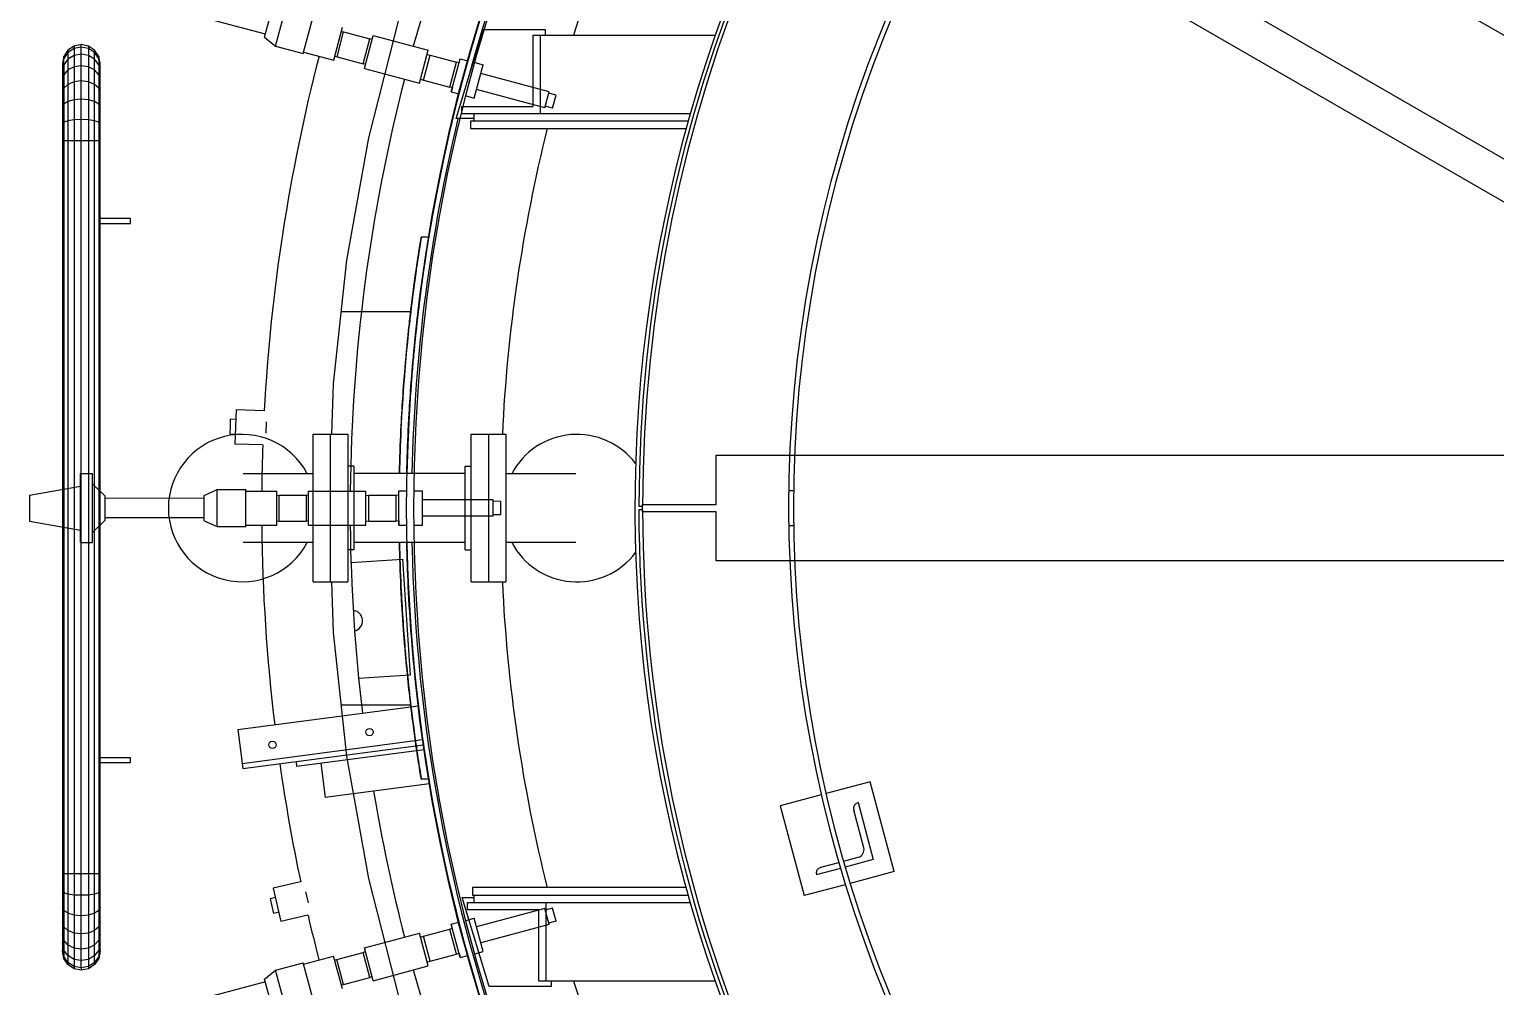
# Model space of a CAD drawing. Header units: metres. Extents: x 0 to 63075, y 0 to 44550.
# Drawn here: x 53695.8 to 53980.2, y 40277.9 to 40463.6 of the extents above; entities that cross this region are included whole.
import ezdxf

# ---------------------------------------------------------------- set-up
doc = ezdxf.new("R2010")
doc.units = ezdxf.units.M
doc.header["$LTSCALE"] = 75
for name, color, linetype in [('GSB', 7, 'Continuous'), ('ML6', 1, 'Continuous'), ('SL1', 8, 'Continuous')]:
    doc.layers.add(name, color=color, linetype=linetype)

# ---------------------------------------------------------------- blocks, each defined once
blk = doc.blocks.new('A$C6bae614f')
at = {"layer": 'SL1'}
for p, q in [((374122.6, 43825.2), (372953.7, 44500.1)), ((374098.5, 43783.3), (372929.5, 44458.3)), ((372038.1, 44266.4), (371914.3, 44299.3)), ((372037.1, 44262.6), (372045.5, 44294.2)), ((372051.2, 44251), (372063.6, 44297.1)), ((372087, 44241.4), (372099.4, 44287.5)), ((372126.3, 44232.8), (372137.7, 44275.3)), ((372171.8, 44132.6), (372211.5, 44288.2)), ((373603, 44285.1), (374053.3, 44025)), ((372037.1, 44262.6), (372051.2, 44251)), ((372130.6, 44237.2), (372139.2, 44269.4)), ((372136.3, 44270), (372139.2, 44269.4)), ((372139.2, 44269.4), (372173, 44260.4)), ((372164.4, 44228.1), (372173, 44260.4)), ((372165.9, 44222.2), (372177.3, 44264.7)), ((372175.9, 44259.4), (372173, 44260.4)), ((372177.3, 44264.7), (372248.4, 44245.7)), ((372284.4, 44157.6), (372319.4, 44272.6)), ((372319.4, 44272.6), (372399.4, 44272.6)), ((372383.9, 44265.2), (372618.9, 44265.2)), ((372383.9, 44173.1), (372383.9, 44265.2)), ((372393.4, 44163.6), (372393.4, 44265.2)), ((372399.4, 44272.6), (372399.4, 44265.2)), ((371777.8, 44237.8), (371776, 44228.5)), ((371783.1, 44245.7), (371777.8, 44237.8)), ((371783.1, 44242.8), (371777.8, 44235.1)), ((371777.8, 44235.1), (371777.8, 44237.8)), ((371791, 44251), (371783.1, 44245.7)), ((371791, 44247.9), (371783.1, 44242.8)), ((371783.1, 44245.7), (371783.1, 43064.7)), ((371791, 44238.9), (371783.1, 44234.1)), ((371800.4, 44252.9), (371791, 44251)), ((371791, 44251), (371791, 43059.4)), ((371800.4, 44249.8), (371791, 44247.9)), ((371800.4, 44240.6), (371791, 44238.9)), ((371800.3, 43060.6), (371800.4, 44252.9)), ((371809.7, 44251), (371800.4, 44252.9)), ((371809.7, 44247.9), (371800.4, 44249.8)), ((371809.7, 44238.9), (371800.4, 44240.6)), ((371817.6, 44245.7), (371809.7, 44251)), ((371809.7, 44251), (371809.7, 43059.4)), ((371817.6, 44242.8), (371809.7, 44247.9)), ((371817.6, 44234.1), (371809.7, 44238.9)), ((371822.9, 44237.8), (371817.6, 44245.7)), ((371817.6, 43067.6), (371817.6, 44245.7)), ((371822.9, 44235.1), (371817.6, 44242.8)), ((371824.8, 44228.5), (371822.9, 44237.8)), ((371822.9, 44237.8), (371822.9, 43072.6)), ((372051.2, 44251), (372087, 44241.4)), ((372087.5, 44243.2), (372126.3, 44232.8)), ((372127.7, 44238.2), (372130.6, 44237.2)), ((372130.6, 44237.2), (372164.4, 44228.1)), ((372237, 44203.2), (372248.4, 44245.7)), ((372242.5, 44207.2), (372251.1, 44239.5)), ((372247, 44240.3), (372251.1, 44239.5)), ((372251.1, 44239.5), (372284.9, 44230.4)), ((371776, 44228.5), (371775.9, 43081.9)), ((371777.8, 44235.1), (371776, 44226)), ((371777.8, 44227), (371776, 44218.6)), ((371777.8, 44227), (371777.8, 44235.1)), ((371783.1, 44234.1), (371777.8, 44227)), ((371777.8, 44227), (371777.8, 43072.6)), ((371783.1, 44220.2), (371777.8, 44214)), ((371791, 44224.3), (371783.1, 44220.2)), ((371800.4, 44225.7), (371791, 44224.3)), ((371809.7, 44224.3), (371800.4, 44225.7)), ((371817.6, 44220.2), (371809.7, 44224.3)), ((371822.9, 44227), (371817.6, 44234.1)), ((371822.9, 44214), (371817.6, 44220.2)), ((371824.8, 44226), (371822.9, 44235.1)), ((371824.8, 44218.6), (371822.9, 44227)), ((371824.7, 43091.8), (371824.8, 44226)), ((371824.8, 44226), (371824.8, 44228.5)), ((372167.3, 44227.5), (372164.4, 44228.1)), ((372165.9, 44222.2), (372237, 44203.2)), ((372276.3, 44198.1), (372284.9, 44230.4)), ((372278.2, 44191.9), (372289.7, 44234.8)), ((372288.3, 44229.3), (372284.9, 44230.4)), ((372288.3, 44229.3), (372289.7, 44234.8)), ((372289.7, 44234.8), (372299.5, 44232.2)), ((372289.7, 44234.8), (372299.5, 44232.2)), ((372307.7, 44184), (372319.2, 44227)), ((372308.7, 44229.8), (372319.2, 44227)), ((372308.7, 44229.8), (372319.2, 44227)), ((371777.8, 44214), (371776, 44206.7)), ((371783.1, 44201.6), (371777.8, 44196.7)), ((371791, 44204.9), (371783.1, 44201.6)), ((371800.4, 44206), (371791, 44204.9)), ((371809.7, 44204.9), (371800.4, 44206)), ((371817.6, 44201.6), (371809.7, 44204.9)), ((371822.9, 44196.6), (371817.6, 44201.6)), ((371824.8, 44206.7), (371822.9, 44214)), ((372238.5, 44208.5), (372242.5, 44207.2)), ((372242.5, 44207.2), (372276.3, 44198.1)), ((372279.7, 44197.4), (372276.3, 44198.1)), ((372404.4, 44192.1), (372316.2, 44215.8)), ((371777.8, 44196.7), (371776, 44190.8)), ((371783.1, 44179.4), (371777.8, 44175.9)), ((371791, 44181.6), (371783.1, 44179.4)), ((371800.4, 44182.5), (371791, 44181.6)), ((371809.7, 44181.6), (371800.4, 44182.5)), ((371817.6, 44179.4), (371809.7, 44181.6)), ((371822.9, 44175.9), (371817.6, 44179.4)), ((371824.8, 44190.8), (371822.9, 44196.6)), ((372279.7, 44197.4), (372278.2, 44191.9)), ((372278.2, 44191.9), (372288, 44189.2)), ((372278.2, 44191.9), (372288, 44189.2)), ((372297.2, 44186.8), (372307.7, 44184)), ((372297.2, 44186.8), (372307.7, 44184)), ((372398.9, 44171.5), (372310.7, 44195.2)), ((372398.9, 44171.5), (372404.4, 44192.1)), ((372413.6, 44187.7), (372403.9, 44190.3)), ((372409.1, 44170.8), (372413.6, 44187.7)), ((371777.8, 44175.9), (371776, 44171.9)), ((371824.8, 44171.9), (371822.9, 44175.9)), ((372291.8, 44163.6), (372291.8, 44173.1)), ((372291.8, 44173.1), (372383.9, 44173.1)), ((372586.7, 44163.6), (372291.8, 44163.6)), ((372307.7, 44154), (372307.7, 44163.6)), ((372409.1, 44170.8), (372399.4, 44173.4)), ((371777.8, 44152.8), (371776, 44150.7)), ((371783.1, 44154.6), (371777.8, 44152.8)), ((371791, 44155.7), (371783.1, 44154.6)), ((371800.4, 44156.2), (371791, 44155.7)), ((371809.7, 44155.7), (371800.4, 44156.2)), ((371817.6, 44154.6), (371809.7, 44155.7)), ((371822.9, 44152.8), (371817.6, 44154.6)), ((371824.8, 44150.7), (371822.9, 44152.8)), ((372307.7, 44157.6), (372284.4, 44157.6)), ((372303.1, 44154), (372303.1, 44144.5)), ((372584, 44154), (372303.1, 44154)), ((372303.1, 44144.5), (372581.3, 44144.5)), ((371824.8, 44128.5), (371776, 44128.5)), ((372143.3, 43974.5), (372171.8, 44132.6)), ((371863.9, 44028.5), (371824.8, 44028.5)), ((371863.9, 44022.1), (371863.9, 44028.5)), ((371824.8, 44022.1), (371863.9, 44022.1)), ((372249.1, 44004.3), (372239.4, 44004.3)), ((372126.1, 43814.8), (372143.3, 43974.5)), ((372136.2, 43908.3), (372225.9, 43908.3)), ((372235.6, 43909.3), (372235.5, 43909.3)), ((372123.8, 43749.6), (372126.1, 43814.8)), ((371992.8, 43769), (371992.5, 43759.3)), ((371999.8, 43768.8), (371992.8, 43769)), ((372000.2, 43781.1), (371998.7, 43737.1)), ((372036.6, 43779.8), (372000.2, 43781.1)), ((372039.2, 43751), (372039.7, 43765.6)), ((371992.5, 43759.3), (371992.1, 43749.7)), ((371999.1, 43749.4), (371992.1, 43749.7)), ((372099.7, 43559.1), (372099.7, 43749.6)), ((372099.7, 43749.6), (372144.4, 43749.6)), ((372122, 43559.1), (372122, 43749.6)), ((372144.4, 43749.6), (372144.4, 43559.1)), ((372304, 43559.1), (372304, 43749.6)), ((372304, 43749.6), (372348.7, 43749.6)), ((372326.4, 43749.6), (372326.4, 43559.1)), ((372348.7, 43749.6), (372348.7, 43559.1)), ((372034.6, 43735.9), (371998.7, 43737.1)), ((372152.2, 43708.3), (372144.4, 43708.3)), ((372152.2, 43708.3), (372152.2, 43600.4)), ((372296.2, 43708.3), (372304, 43708.3)), ((372296.2, 43600.4), (372296.2, 43708.3)), ((372620.4, 43722.6), (374078.2, 43722.5)), ((372620.4, 43659.1), (372620.4, 43722.6)), ((371799.2, 43609.9), (371799.2, 43698.8)), ((371799.2, 43698.8), (371815, 43698.8)), ((371815, 43609.9), (371815, 43698.8)), ((372009.4, 43698.8), (372099.7, 43698.8)), ((372296.2, 43698.8), (372152.2, 43698.8)), ((372348.7, 43698.8), (372439, 43698.8)), ((371733.3, 43671.1), (371799.2, 43682.7)), ((371733.3, 43671.1), (371733.3, 43637.5)), ((371831, 43669.9), (371815, 43685.8)), ((371831, 43638.8), (371831, 43669.9)), ((371959.1, 43670.6), (371975.8, 43678.2)), ((371959.1, 43638), (371959.1, 43670.6)), ((371975.8, 43630.4), (371975.8, 43678.2)), ((371975.8, 43678.2), (372012.9, 43678.2)), ((372012.9, 43630.4), (372012.9, 43678.2)), ((372012.9, 43676.3), (372053, 43676.3)), ((372053, 43632.3), (372053, 43676.3)), ((372053, 43670.8), (372056, 43671)), ((372056, 43637.6), (372056, 43671)), ((372056, 43671), (372091, 43671)), ((372091, 43637.6), (372091, 43671)), ((372094, 43670.8), (372091, 43671)), ((372094, 43632.3), (372094, 43676.3)), ((372094, 43676.3), (372167.7, 43676.3)), ((372167.7, 43632.3), (372167.7, 43676.3)), ((372167.7, 43670.8), (372171.9, 43671)), ((372171.9, 43637.6), (372171.9, 43671)), ((372171.9, 43671), (372206.9, 43671)), ((372206.9, 43637.6), (372206.9, 43671)), ((372210.4, 43670.8), (372206.9, 43671)), ((372210.4, 43632.1), (372210.4, 43676.6)), ((372210.4, 43670.8), (372210.4, 43676.6)), ((372210.4, 43676.6), (372220.5, 43676.6)), ((372210.4, 43676.6), (372220.5, 43676.6)), ((372230, 43676.6), (372240.9, 43676.6)), ((372230, 43676.6), (372240.9, 43676.6)), ((372240.9, 43632.1), (372240.9, 43676.6)), ((372720.5, 43676.8), (372714.2, 43676.8)), ((371959.1, 43666.8), (371831, 43667)), ((372332.2, 43665), (372240.9, 43665)), ((372332.2, 43643.7), (372332.2, 43665)), ((372342.2, 43663), (372332.2, 43663.1)), ((372342.2, 43645.6), (372342.2, 43663)), ((372520.4, 43656.7), (372525.1, 43656.7)), ((372525.1, 43651.9), (372520.4, 43651.9)), ((372525.1, 43649.5), (372525.1, 43659.1)), ((372525.1, 43659.1), (372620.4, 43659.1)), ((372620.4, 43649.5), (372525.1, 43649.5)), ((372620.4, 43586), (372620.4, 43649.5)), ((371733.3, 43637.5), (371799.2, 43625.9)), ((371831, 43638.8), (371815, 43622.8)), ((371959.1, 43641.9), (371831, 43641.6)), ((371959.1, 43638), (371975.8, 43630.4)), ((371975.8, 43630.4), (372012.9, 43630.4)), ((372012.9, 43632.3), (372053, 43632.3)), ((372053, 43637.8), (372056, 43637.6)), ((372056, 43637.6), (372091, 43637.6)), ((372094, 43637.8), (372091, 43637.6)), ((372094, 43632.3), (372167.7, 43632.3)), ((372167.7, 43637.8), (372171.9, 43637.6)), ((372171.9, 43637.6), (372206.9, 43637.6)), ((372210.4, 43637.8), (372206.9, 43637.6)), ((372210.4, 43637.8), (372210.4, 43632.1)), ((372210.4, 43632.1), (372220.5, 43632.1)), ((372210.4, 43632.1), (372220.5, 43632.1)), ((372230, 43632.1), (372240.9, 43632.1)), ((372230, 43632.1), (372240.9, 43632.1)), ((372332.2, 43643.7), (372240.9, 43643.7)), ((372342.2, 43645.6), (372332.2, 43645.6)), ((372714.2, 43631.8), (372720.5, 43631.8)), ((371799.2, 43609.9), (371815, 43609.9)), ((372099.7, 43609.9), (372009.4, 43609.9)), ((372152.2, 43600.4), (372144.4, 43600.4)), ((372296.2, 43609.9), (372152.2, 43609.9)), ((372296.2, 43600.4), (372304, 43600.4)), ((372439, 43609.9), (372348.7, 43609.9)), ((372148.6, 43583.9), (372215.1, 43588.2)), ((372215.1, 43588.2), (372224.9, 43438.5)), ((374078.2, 43586), (372620.4, 43586)), ((372099.7, 43559.1), (372144.4, 43559.1)), ((372126.1, 43493.8), (372123.8, 43559.1)), ((372304, 43559.1), (372348.7, 43559.1)), ((372143.3, 43334.1), (372126.1, 43493.8)), ((372224.9, 43438.5), (372158.4, 43434.2)), ((372002.4, 43368.2), (372235.4, 43398.9)), ((372136.1, 43400.3), (372225.8, 43400.3)), ((372242.1, 43348.5), (372235.4, 43398.9)), ((372235.5, 43399.3), (372235.5, 43399.3)), ((372002.4, 43368.2), (372009.1, 43317.8)), ((372241.2, 43354.8), (372008.2, 43324.1)), ((372009.1, 43317.8), (372242.2, 43348.5)), ((371863.9, 43331.9), (371824.8, 43331.9)), ((371863.9, 43325.6), (371863.9, 43331.9)), ((372077.7, 43326.9), (372078.5, 43320.6)), ((372243.1, 43342.2), (372078.5, 43320.6)), ((372171.8, 43176), (372143.3, 43334.1)), ((371824.8, 43325.6), (371863.9, 43325.6)), ((372109.6, 43324.7), (372115.4, 43280.6)), ((372250, 43298.3), (372115.4, 43280.6)), ((372249, 43304.3), (372239.4, 43304.3)), ((372819, 43300.7), (372762.1, 43285.5)), ((372850.1, 43184.8), (372819, 43300.7)), ((372756, 43283.8), (372703.1, 43269.7)), ((372803.5, 43273.9), (372823.2, 43200.3)), ((372703.1, 43269.7), (372734.1, 43153.8)), ((372810.9, 43215.6), (372797.9, 43264.1)), ((372755.3, 43190.4), (372778.5, 43196.6)), ((372784.6, 43198.2), (372803.8, 43203.4)), ((372823.2, 43200.3), (372786.9, 43190.6)), ((371824.7, 43181.9), (371775.9, 43181.9)), ((372211.5, 43020.4), (372171.8, 43176)), ((372780.7, 43188.9), (372749.6, 43180.6)), ((372850.1, 43184.8), (372793.2, 43169.6)), ((371777.8, 43157.6), (371775.9, 43159.7)), ((371783.1, 43155.8), (371777.8, 43157.6)), ((371822.9, 43157.6), (371817.6, 43155.8)), ((371824.7, 43159.7), (371822.9, 43157.6)), ((372083.6, 43171.5), (372048.1, 43163.3)), ((372048.1, 43163.3), (372058.1, 43120.5)), ((372093.6, 43144.4), (372090.3, 43158.6)), ((372581.3, 43164.1), (372305.4, 43164.1)), ((372305.4, 43164.1), (372305.4, 43154.6)), ((372787, 43167.9), (372734.1, 43153.8)), ((371777.8, 43134.5), (371775.9, 43138.5)), ((371791, 43154.6), (371783.1, 43155.8)), ((371800.3, 43154.2), (371791, 43154.6)), ((371809.7, 43154.6), (371800.3, 43154.2)), ((371817.6, 43155.8), (371809.7, 43154.6)), ((371824.7, 43138.5), (371822.9, 43134.5)), ((372050.9, 43151.3), (372044.1, 43149.7)), ((372044.1, 43149.7), (372046.3, 43140.3)), ((372046.3, 43140.3), (372048.5, 43130.9)), ((372292.1, 43151.4), (372307.7, 43151.4)), ((372327.1, 43036.4), (372292.1, 43151.4)), ((372299.1, 43145), (372586.6, 43145)), ((372299.1, 43135.5), (372299.1, 43145)), ((372305.4, 43154.6), (372583.9, 43154.6)), ((372307.7, 43145), (372307.7, 43154.6)), ((372409, 43137.8), (372399.4, 43135.2)), ((372400.7, 43043.4), (372400.7, 43145)), ((372413.5, 43120.9), (372409, 43137.8)), ((371777.8, 43113.7), (371775.9, 43119.6)), ((371783.1, 43131), (371777.8, 43134.5)), ((371791, 43128.7), (371783.1, 43131)), ((371800.3, 43127.9), (371791, 43128.7)), ((371809.7, 43128.7), (371800.3, 43127.9)), ((371817.6, 43131), (371809.7, 43128.7)), ((371822.9, 43134.5), (371817.6, 43131)), ((371824.7, 43119.6), (371822.9, 43113.7)), ((372055.3, 43132.5), (372048.5, 43130.9)), ((372093.1, 43128.6), (372058.1, 43120.5)), ((372278.2, 43116.8), (372288, 43119.4)), ((372278.2, 43116.8), (372288, 43119.4)), ((372297.1, 43121.8), (372307.7, 43124.6)), ((372297.1, 43121.8), (372307.7, 43124.6)), ((372391.2, 43135.5), (372299.1, 43135.5)), ((372319.2, 43081.7), (372307.7, 43124.6)), ((372398.9, 43137.1), (372310.7, 43113.4)), ((372391.2, 43043.4), (372391.2, 43135.5)), ((372404.4, 43116.5), (372398.9, 43137.1)), ((372413.5, 43120.9), (372403.9, 43118.3)), ((371777.8, 43096.4), (371775.9, 43103.7)), ((371783.1, 43108.8), (371777.8, 43113.7)), ((371791, 43105.5), (371783.1, 43108.8)), ((371800.3, 43104.3), (371791, 43105.5)), ((371809.7, 43105.5), (371800.3, 43104.3)), ((371817.6, 43108.8), (371809.7, 43105.5)), ((371822.9, 43113.7), (371817.6, 43108.8)), ((371824.7, 43103.7), (371822.9, 43096.4)), ((372165.9, 43086.4), (372237, 43105.5)), ((372248.4, 43063), (372237, 43105.5)), ((372238.4, 43100.1), (372242.4, 43101.4)), ((372242.4, 43101.4), (372276.2, 43110.5)), ((372251.1, 43069.2), (372242.4, 43101.4)), ((372279.7, 43111.2), (372276.2, 43110.5)), ((372284.9, 43078.2), (372276.2, 43110.5)), ((372289.7, 43073.8), (372278.2, 43116.8)), ((372279.7, 43111.2), (372278.2, 43116.8)), ((372404.4, 43116.5), (372316.2, 43092.9)), ((371777.8, 43083.4), (371775.9, 43091.8)), ((371777.8, 43075.3), (371775.9, 43084.4)), ((371777.8, 43072.6), (371775.9, 43081.9)), ((371783.1, 43090.2), (371777.8, 43096.4)), ((371783.1, 43076.3), (371777.8, 43083.4)), ((371791, 43086.1), (371783.1, 43090.2)), ((371800.3, 43084.6), (371791, 43086.1)), ((371809.7, 43086.1), (371800.3, 43084.6)), ((371817.6, 43090.2), (371809.7, 43086.1)), ((371822.9, 43096.4), (371817.6, 43090.2)), ((371822.9, 43083.4), (371817.6, 43076.3)), ((371824.7, 43091.8), (371822.9, 43083.4)), ((371824.7, 43084.4), (371822.9, 43075.3)), ((371824.7, 43081.9), (371822.9, 43072.6)), ((371824.7, 43084.4), (371824.7, 43091.8)), ((371824.7, 43081.9), (371824.7, 43084.4)), ((372167.3, 43081.1), (372164.3, 43080.5)), ((372177.2, 43043.9), (372165.9, 43086.4)), ((372308.7, 43078.8), (372319.2, 43081.7)), ((372308.7, 43078.8), (372319.2, 43081.7)), ((371783.1, 43067.6), (371777.8, 43075.3)), ((371783.1, 43064.7), (371777.8, 43072.6)), ((371791, 43071.5), (371783.1, 43076.3)), ((371791, 43062.4), (371783.1, 43067.6)), ((371791, 43059.4), (371783.1, 43064.7)), ((371800.3, 43069.8), (371791, 43071.5)), ((371800.3, 43060.6), (371791, 43062.4)), ((371809.7, 43071.5), (371800.3, 43069.8)), ((371809.7, 43062.4), (371800.3, 43060.6)), ((371817.6, 43076.3), (371809.7, 43071.5)), ((371817.6, 43067.6), (371809.7, 43062.4)), ((371817.6, 43064.7), (371809.7, 43059.4)), ((371822.9, 43075.3), (371817.6, 43067.6)), ((371822.9, 43072.6), (371817.6, 43064.7)), ((371817.6, 43067.6), (371817.6, 43064.7)), ((372051.2, 43057.6), (372087, 43067.2)), ((372099.3, 43021.1), (372087, 43067.2)), ((372087.5, 43065.4), (372126.2, 43075.8)), ((372137.6, 43033.3), (372126.2, 43075.8)), ((372127.7, 43070.5), (372130.5, 43071.4)), ((372130.5, 43071.4), (372164.3, 43080.5)), ((372139.2, 43039.2), (372130.5, 43071.4)), ((372173, 43048.2), (372164.3, 43080.5)), ((372177.2, 43043.9), (372248.4, 43063)), ((372247, 43068.3), (372251.1, 43069.2)), ((372251.1, 43069.2), (372284.9, 43078.2)), ((372288.2, 43079.3), (372284.9, 43078.2)), ((372288.2, 43079.3), (372289.7, 43073.8)), ((372289.7, 43073.8), (372299.5, 43076.4)), ((372289.7, 43073.8), (372299.5, 43076.4)), ((371800.3, 43057.5), (371791, 43059.4)), ((371800.3, 43060.6), (371800.3, 43057.5)), ((371809.7, 43059.4), (371800.3, 43057.5)), ((372037.1, 43046), (372051.2, 43057.6)), ((372045.5, 43014.5), (372037.1, 43046)), ((372063.5, 43011.5), (372051.2, 43057.6)), ((372139.2, 43039.2), (372173, 43048.2)), ((372175.8, 43049.2), (372173, 43048.2)), ((372618.8, 43043.4), (372391.2, 43043.4)), ((372407.1, 43043.4), (372407.1, 43036.4)), ((372038.1, 43042.3), (371914.2, 43009.4)), ((372136.2, 43038.6), (372139.2, 43039.2)), ((372407.1, 43036.4), (372327.1, 43036.4))]:
    blk.add_line(p, q, dxfattribs=at)
for centre, radius in [((374370.4, 43654.2), 2150), ((374370.4, 43654.2), 2140.5), ((372172.5, 43365), 4.76), ((372047.2, 43348.5), 4.76)]:
    blk.add_circle(centre, radius, dxfattribs=at)
for centre, radius, start, end in [((374370.4, 43654.2), 2150, 350.9962, 178.8135), ((374370.4, 43654.2), 2143.5, 106.3021, 165.1114), ((374370.4, 43654.2), 2028.5, 107.2423, 162.472), ((374370.4, 43654.2), 1855, 311.9258, 226.0971), ((374370.4, 43654.2), 1850, 90.0718, 179.9244), ((374370.4, 43654.2), 1845.2, 90.072, 179.9242), ((374370.4, 43654.2), 1656.3, 68.3819, 51.6144), ((374370.4, 43654.2), 1650, 68.4144, 51.5819), ((374370.4, 43654.2), 2222.8, 150.5651, 164.4311), ((374370.4, 43654.2), 2337.1, 165.5374, 176.9194), ((374370.4, 43654.2), 2222.8, 165.5651, 179.4311), ((374370.4, 43654.2), 2143.5, 166.4192, 178.8099), ((374370.4, 43654.2), 2028.5, 166.0134, 177.3068), ((374326.6, 43658.7), 2106, 173.455, 173.8659), ((372008, 43654.3), 95.2, 27.8163, 332.18), ((372440.4, 43654.3), 95.2, 37.1746, 152.18), ((374370.4, 43654.2), 2337.1, 177.9982, 179.4587), ((374370.4, 43654.2), 1850, 180.0718, 226.2582), ((374370.4, 43654.2), 1845.2, 180.072, 226.4129), ((374370.4, 43654.2), 2337.1, 180.5374, 186.8754), ((374370.4, 43654.2), 2222.8, 180.5651, 186.8434), ((374370.4, 43654.2), 2150, 181.1828, 218.4366), ((374373.8, 43654), 2153.5, 181.1739, 182.0069), ((374370.4, 43654.2), 2143.5, 181.1864, 218.5746), ((372440.4, 43654.3), 95.2, 207.8163, 322.8217), ((374370.4, 43654.2), 2028.5, 182.6895, 193.9828), ((372150.1, 43508.8), 13.5, 283.0829, 84.4133), ((374370.4, 43654.2), 2337.1, 188.1208, 191.9194), ((373580, 43527.1), 1349.5, 189.2287, 189.5035), ((374370.4, 43654.2), 2222.8, 189.4626, 194.4311), ((372805.6, 43266.2), 8, 104.9981, 194.9981), ((372801.2, 43213), 10, 284.9981, 14.9981), ((372757.4, 43182.6), 8, 104.9981, 194.9981), ((374370.4, 43654.2), 2337.1, 192.9982, 194.4587), ((374370.4, 43654.2), 2222.8, 195.5651, 209.4311), ((374370.4, 43654.2), 2028.5, 197.5242, 221.0447)]:
    blk.add_arc(centre, radius, start, end, dxfattribs=at)
for points, knots in [([(372239.4, 44004.3), (372239.6, 44004.8), (372238, 43995.9), (372235.3, 43978.1), (372233.9, 43969.2), (372232.3, 43958.1), (372230.5, 43945.2), (372228.8, 43932.3), (372226.9, 43917.5), (372225.1, 43901.8), (372222.4, 43878.7), (372219.6, 43850.8), (372217.2, 43820), (372215.6, 43799.5), (372214.3, 43777.8), (372213.2, 43755.5), (372212.3, 43736.8), (372211.7, 43717.7), (372211.3, 43698.8)], [0.192816, 0.192816, 0.192816, 0.192816, 0.2702472, 0.2702472, 0.2702472, 0.3089628, 0.3089628, 0.3089628, 0.3476784, 0.3476784, 0.3476784, 0.404803, 0.404803, 0.404803, 0.442886, 0.442886, 0.442886, 0.474831, 0.474831, 0.474831, 0.474831]), ([(372211.3, 43698.8), (372211.7, 43717.8), (372212.3, 43736.8), (372213.2, 43755.5), (372214.5, 43783.4), (372216.4, 43810.4), (372218.5, 43835.1), (372220.1, 43855), (372221.9, 43873.3), (372223.7, 43889.8), (372224.2, 43893.9), (372224.6, 43897.8), (372225.1, 43901.7), (372227.8, 43925.6), (372230.7, 43946.7), (372233.1, 43963.2), (372235.1, 43977), (372236.7, 43987.4), (372237.8, 43994.3), (372238.7, 43999.8), (372239.2, 44002.9), (372239.4, 44003.9), (372239.4, 44004.2), (372239.4, 44004.3), (372239.4, 44004.3)], [0.5252527, 0.5252527, 0.5252527, 0.5252527, 0.5571563, 0.5571563, 0.5571563, 0.604762, 0.604762, 0.604762, 0.6428465, 0.6428465, 0.6428465, 0.6523676, 0.6523676, 0.6523676, 0.7104433, 0.7104433, 0.7104433, 0.7588397, 0.7588397, 0.7588397, 0.7975568, 0.7975568, 0.7975568, 0.8072361, 0.8072361, 0.8072361, 0.8072361]), ([(372249.1, 44004.3), (372249.2, 44004.8), (372247.6, 43995.9), (372244.9, 43978.1), (372243.5, 43969.2), (372241.9, 43958.1), (372240.1, 43945.2), (372238.4, 43932.3), (372236.5, 43917.5), (372234.7, 43901.8), (372232, 43878.7), (372229.1, 43850.8), (372226.7, 43820), (372225.2, 43799.5), (372223.8, 43777.8), (372222.7, 43755.5), (372221.8, 43736.8), (372221.2, 43717.7), (372220.8, 43698.8)], [0.1942602, 0.1942602, 0.1942602, 0.1942602, 0.2713351, 0.2713351, 0.2713351, 0.3098671, 0.3098671, 0.3098671, 0.3483992, 0.3483992, 0.3483992, 0.4052538, 0.4052538, 0.4052538, 0.4431569, 0.4431569, 0.4431569, 0.4749507, 0.4749507, 0.4749507, 0.4749507]), ([(372238.2, 43996.6), (372237.4, 43992), (372236.4, 43985.4), (372235.1, 43977), (372233.7, 43967.8), (372232.1, 43956.4), (372230.3, 43943.2), (372228.9, 43932.6), (372227.3, 43920.8), (372225.9, 43908.3)], [0.8504878, 0.8504878, 0.8504878, 0.8504878, 0.8875392, 0.8875392, 0.8875392, 0.9276908, 0.9276908, 0.9276908, 0.9600578, 0.9600578, 0.9600578, 0.9600578]), ([(372225.9, 43908.3), (372228.3, 43928.7), (372230.7, 43946.9), (372232.9, 43961.6), (372234.5, 43972.9), (372235.9, 43982.2), (372237, 43989.1), (372237.4, 43992), (372237.8, 43994.4), (372238.2, 43996.5)], [0.0400517, 0.0400517, 0.0400517, 0.0400517, 0.092441, 0.092441, 0.092441, 0.132591, 0.132591, 0.132591, 0.1495705, 0.1495705, 0.1495705, 0.1495705]), ([(372235.5, 43909.3), (372237.9, 43929.3), (372240.4, 43947.1), (372242.5, 43961.6), (372244.1, 43972.9), (372245.5, 43982.2), (372246.6, 43989.1), (372247, 43991.6), (372247.4, 43993.9), (372247.7, 43995.8)], [0.0430691, 0.0430691, 0.0430691, 0.0430691, 0.0943598, 0.0943598, 0.0943598, 0.1343243, 0.1343243, 0.1343243, 0.1492904, 0.1492904, 0.1492904, 0.1492904]), ([(372246.8, 43990.1), (372246.2, 43986.4), (372245.5, 43982), (372244.7, 43977), (372243.3, 43967.8), (372241.7, 43956.4), (372239.9, 43943.2), (372238.5, 43932.9), (372237, 43921.5), (372235.5, 43909.3)], [0.86365716, 0.86365716, 0.86365716, 0.86365716, 0.88570976, 0.88570976, 0.88570976, 0.92567558, 0.92567558, 0.92567558, 0.9570304, 0.9570304, 0.9570304, 0.9570304]), ([(372220.8, 43698.8), (372221.2, 43717.8), (372221.8, 43736.8), (372222.7, 43755.5), (372224.1, 43783.4), (372225.9, 43810.4), (372228, 43835.1), (372229.7, 43855), (372231.5, 43873.3), (372233.3, 43889.8), (372233.8, 43893.9), (372234.2, 43897.8), (372234.7, 43901.7), (372235.4, 43908.4), (372236.2, 43914.8), (372237, 43921)], [0.5251318, 0.5251318, 0.5251318, 0.5251318, 0.5568841, 0.5568841, 0.5568841, 0.6042645, 0.6042645, 0.6042645, 0.6421689, 0.6421689, 0.6421689, 0.651645, 0.651645, 0.651645, 0.6677782, 0.6677782, 0.6677782, 0.6677782]), ([(372230, 43857.3), (372229.3, 43850), (372228.6, 43842.2), (372227.9, 43834), (372226.5, 43817.1), (372225, 43796.9), (372223.7, 43774.6), (372222.9, 43759.7), (372222.2, 43743.9), (372221.6, 43727.7), (372221.3, 43718.2), (372221, 43708.5), (372220.8, 43698.8)], [162.031838, 162.031838, 162.031838, 162.031838, 197.059291, 197.059291, 197.059291, 268.952645, 268.952645, 268.952645, 316.881547, 316.881547, 316.881547, 345.189393, 345.189393, 345.189393, 345.189393]), ([(372221.7, 43729.6), (372221.9, 43736.9), (372222.2, 43744.2), (372222.6, 43751.3), (372223.3, 43766.9), (372224.1, 43781.8), (372225, 43795.6), (372225.9, 43809.4), (372226.9, 43822), (372227.8, 43833.3), (372228.4, 43840.6), (372229.1, 43847.6), (372229.7, 43854.2)], [-1098.506816, -1098.506816, -1098.506816, -1098.506816, -1076.824016, -1076.824016, -1076.824016, -1029.083216, -1029.083216, -1029.083216, -981.342415, -981.342415, -981.342415, -950.193993, -950.193993, -950.193993, -950.193993]), ([(372211.3, 43609.9), (372211.7, 43590.9), (372212.3, 43571.8), (372213.2, 43553.1), (372214.5, 43525.3), (372216.4, 43498.2), (372218.4, 43473.5), (372220.1, 43453.7), (372221.9, 43435.3), (372223.7, 43418.9), (372224.2, 43414.8), (372224.6, 43410.8), (372225.1, 43406.9), (372227.8, 43383.1), (372230.7, 43361.9), (372233.1, 43345.4), (372235.1, 43331.7), (372236.7, 43321.2), (372237.8, 43314.3), (372238.7, 43308.9), (372239.2, 43305.7), (372239.4, 43304.6), (372239.4, 43304.4), (372239.4, 43304.2), (372239.4, 43304.2), (372239.4, 43304.2), (372239.1, 43306.1), (372238.5, 43309.9)], [0.5252327, 0.5252327, 0.5252327, 0.5252327, 0.5571351, 0.5571351, 0.5571351, 0.6047389, 0.6047389, 0.6047389, 0.6428219, 0.6428219, 0.6428219, 0.6523427, 0.6523427, 0.6523427, 0.7104161, 0.7104161, 0.7104161, 0.7588106, 0.7588106, 0.7588106, 0.7975262, 0.7975262, 0.7975262, 0.8072051, 0.8072051, 0.8072051, 0.8438551, 0.8438551, 0.8438551, 0.8438551]), ([(372238.5, 43309.9), (372238.9, 43307.1), (372239.2, 43305.4), (372239.4, 43304.6), (372239.4, 43304.4), (372239.4, 43304.2), (372239.4, 43304.2), (372239.5, 43304.1), (372238.7, 43308.8), (372237.1, 43318.8), (372235.8, 43327.1), (372233.9, 43339.1), (372231.8, 43354.1), (372230.1, 43366.1), (372228.3, 43380), (372226.5, 43395.1), (372226, 43398.8), (372225.6, 43402.6), (372225.1, 43406.6), (372222.4, 43429.9), (372219.6, 43457.9), (372217.2, 43488.6), (372215.6, 43509.1), (372214.2, 43530.8), (372213.2, 43553.1), (372212.3, 43571.8), (372211.7, 43590.9), (372211.3, 43609.9)], [0.1561868, 0.1561868, 0.1561868, 0.1561868, 0.1827852, 0.1827852, 0.1827852, 0.1928231, 0.1928231, 0.1928231, 0.2508987, 0.2508987, 0.2508987, 0.2992951, 0.2992951, 0.2992951, 0.3380123, 0.3380123, 0.3380123, 0.3476915, 0.3476915, 0.3476915, 0.4048183, 0.4048183, 0.4048183, 0.4429028, 0.4429028, 0.4429028, 0.4748491, 0.4748491, 0.4748491, 0.4748491]), ([(372246, 43323.4), (372244.7, 43331.4), (372243.1, 43341.8), (372241.4, 43354.4), (372239.7, 43366.5), (372237.8, 43380.5), (372236, 43395.6), (372235.5, 43399.4), (372235.1, 43403.3), (372234.6, 43407.2), (372231.9, 43430.6), (372229.1, 43458.4), (372226.7, 43489.1), (372225.1, 43509.5), (372223.7, 43531.2), (372222.7, 43553.5), (372221.8, 43572.1), (372221.2, 43591.1), (372220.8, 43609.9)], [0.2603615, 0.2603615, 0.2603615, 0.2603615, 0.3006055, 0.3006055, 0.3006055, 0.3392704, 0.3392704, 0.3392704, 0.3489366, 0.3489366, 0.3489366, 0.4055957, 0.4055957, 0.4055957, 0.4433685, 0.4433685, 0.4433685, 0.4749686, 0.4749686, 0.4749686, 0.4749686]), ([(372220.8, 43609.9), (372221.2, 43591), (372221.8, 43572), (372222.7, 43553.5), (372224, 43525.7), (372225.8, 43498.7), (372227.9, 43474), (372229.6, 43454.2), (372231.4, 43435.9), (372233.2, 43419.5), (372233.7, 43415.4), (372234.1, 43411.4), (372234.6, 43407.5), (372237.3, 43383.6), (372240.2, 43362.3), (372242.6, 43345.7), (372244.6, 43331.8), (372246.3, 43321.3), (372247.4, 43314.4), (372248.3, 43308.9), (372248.8, 43305.7), (372249, 43304.6), (372249, 43304.4), (372249.1, 43304.2), (372249.1, 43304.2), (372249.1, 43304.2), (372249.1, 43304.2), (372249.1, 43304.2)], [0.5251117, 0.5251117, 0.5251117, 0.5251117, 0.5566688, 0.5566688, 0.5566688, 0.6038831, 0.6038831, 0.6038831, 0.6416546, 0.6416546, 0.6416546, 0.6510975, 0.6510975, 0.6510975, 0.709093, 0.709093, 0.709093, 0.7574226, 0.7574226, 0.7574226, 0.7960862, 0.7960862, 0.7960862, 0.8057521, 0.8057521, 0.8057521, 0.8058694, 0.8058694, 0.8058694, 0.8058694]), ([(372221.2, 43594.1), (372221.6, 43581.5), (372222, 43569.1), (372222.6, 43557), (372223.3, 43541.3), (372224.1, 43526.3), (372225, 43512.5), (372226, 43498.6), (372226.9, 43485.9), (372227.9, 43474.6), (372228.5, 43467.3), (372229.1, 43460.3), (372229.7, 43453.7)], [447.662158, 447.662158, 447.662158, 447.662158, 484.632705, 484.632705, 484.632705, 532.561608, 532.561608, 532.561608, 580.49051, 580.49051, 580.49051, 611.763643, 611.763643, 611.763643, 611.763643]), ([(372218.7, 43470.3), (372218.6, 43471.8), (372218.5, 43473.2), (372218.3, 43474.6), (372217.1, 43488.8), (372215.9, 43505.4), (372214.8, 43523.6)], [978.97708, 978.97708, 978.97708, 978.97708, 985.188788, 985.188788, 985.188788, 1045.75428, 1045.75428, 1045.75428, 1045.75428])]:
    blk.add_open_spline(points, degree=3, knots=knots, dxfattribs=at)
blk = doc.blocks.new('zw$15D4')
at = {"layer": 'ML6', "xscale": 0.2502808837766805, "yscale": 0.2502808837766805, "zscale": 0.2502808837766805}
blk.add_blockref('A$C6bae614f', (-85544.74, -3177.34), dxfattribs=at)

msp = doc.modelspace()

# ---------------------------------------------------------------- block references
at = {"layer": 'GSB', "xscale": 0.6000000000000068, "yscale": 0.6000000000000068, "zscale": 0.6000000000000068}
msp.add_blockref('zw$15D4', (49200, 35721.63), dxfattribs=at)

doc.saveas('drawing.dxf')
